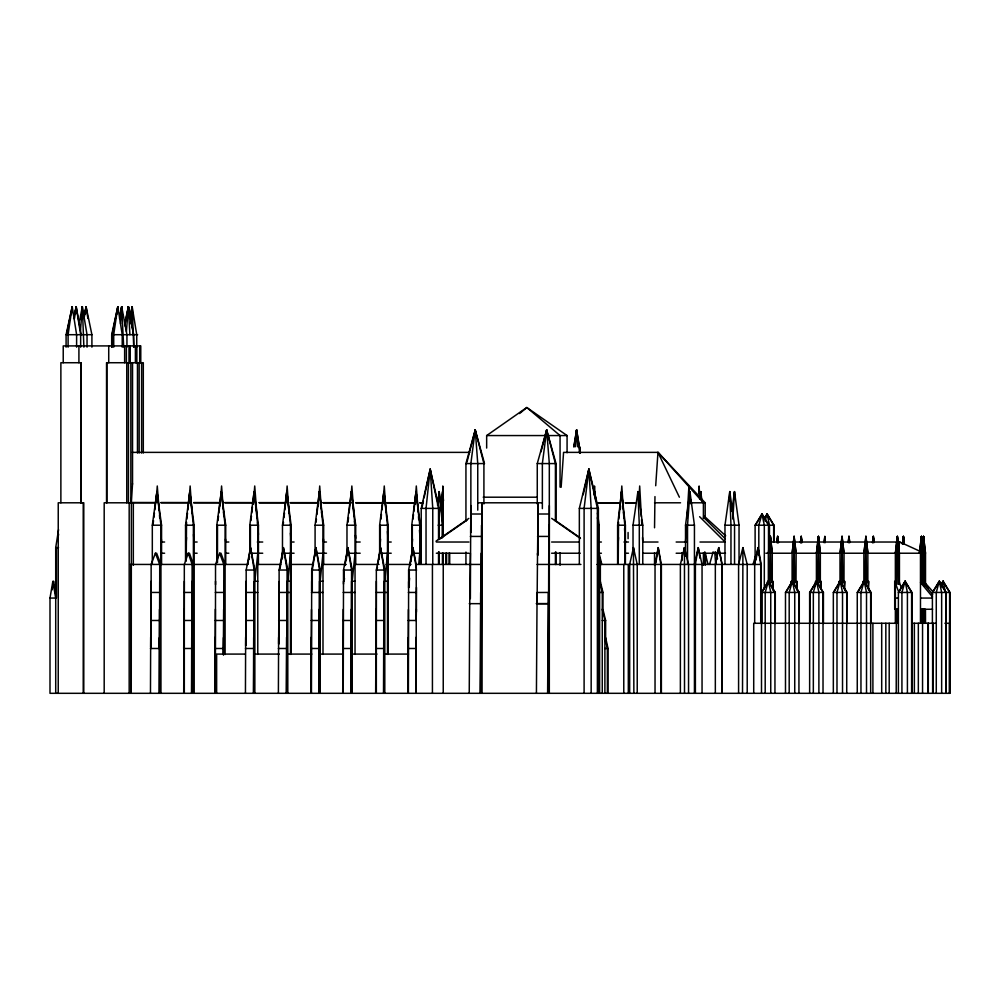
<?xml version="1.0" encoding="UTF-8"?>
<svg xmlns="http://www.w3.org/2000/svg" width="1000" height="1000" viewBox="0 0 1000 1000"><rect width="100%" height="100%" fill="white"/><g stroke="black" fill="none" stroke-linecap="round" stroke-linejoin="round"><path stroke-width="1.5" d="M684.45 552.212L684.463 547.625L688.55 564.438L688.55 693.312M442.475 537.537L442.788 485.988L443.088 534.55L443.125 525.212L439.188 491.6L437.55 505.35M150.863 609.263L150.688 647.087M159.1 648.35L159.262 637.762M183.863 637.275L183.7 648.487L191.713 648.487M192.1 581.25L191.925 693.312M191.713 637.513L191.537 693.312M215.35 693.312L215.525 581.25M215.35 609.263L215.188 693.312M215.012 693.312L215.188 637.275M223.812 581.263L223.65 654.562M223.425 637.638L223.25 654.675M376.337 581.312L376.163 693.312M128.287 311.35L128.375 306.688L133.663 334.7L133.663 347.175M150.463 693.312L150.688 637.275M159.713 581.613L159.488 693.312M159.488 609.4L159.262 693.312M184.312 581.287L184.088 693.312M184.088 609.263L183.7 693.312M191.925 609.462L191.713 693.312M223.65 609.275L223.425 654.675M246.175 581.25L245.95 645.263M245.662 637.275L245.438 693.312M254.188 581.575L253.962 693.312M253.675 637.4L253.45 693.312M279.113 581.55L278.9 643.713M278.387 693.312L278.612 637.375M287.075 581.25L286.85 693.312M286.575 637.275L286.35 693.312M311.45 693.312L311.675 581.3M319.513 581.25L319.288 693.312M343.225 609.388L343 693.312M351.287 609.263L351.062 693.312M375.938 693.312L376.163 609.263M384.175 581.25L383.95 693.312M383.95 609.462L383.738 693.312M383.738 637.275L383.512 693.312M408.387 693.312L408.612 581.575M408.162 693.312L408.387 609.587M416.5 587.463L416.4 612.062M416.175 620.15L416.4 609.263M633.35 552.212L633.45 547.625L637.225 564.438L637.225 693.312M151.137 581.25L150.863 646.812M245.95 609.263L245.662 645.688M253.962 609.587L253.675 693.312M278.612 643.713L278.9 609.263M286.85 609.388L286.575 693.312M311.175 693.312L311.45 609.513M310.887 693.312L311.175 637.337M319.288 609.263L319.012 693.312M319.012 637.275L318.738 693.312M343.225 693.312L343.5 581.25M342.713 693.312L343 637.275M351.562 581.337L351.287 693.312M351.062 637.362L350.788 693.312M375.662 693.312L375.938 637.312M407.887 693.312L408.162 637.587M415.9 693.312L416.175 637.275M470.7 532.712L470.9 505.6M470.363 598.6L470.7 525.212M481.512 525.237L481.175 693.312M537.875 525.212L537.537 555.062M549.338 505.662L549.087 693.312M549.087 525.3L548.75 693.312M729.438 500.763L729.762 491.6L724.975 525.212L724.975 564.125M637.737 496.175L637.925 491.6L642.775 525.212L642.775 564.125M770.05 544.062L770.35 536.425L772.375 553.225M777.45 542.537L777.688 536.425L778.425 542.537L777.688 536.425L776.938 542.537M793.925 541L794.112 536.425L796.137 553.225L796.025 582.8M818.125 544.062L818.425 536.425L820.45 553.225M903.075 544.062L903.375 536.425L904.3 544.062L903.375 536.425L902.463 544.062L903.375 536.425L903.812 544.062L903.375 536.425L902.938 544.062M537.087 603.25L537.537 553.225M548.75 553.413L548.3 693.312M841.85 541L842.05 536.425L844.038 553.225L843.988 582.8M848.787 541L848.975 536.425L849.712 542.537L848.975 536.425L848.238 542.537L848.962 536.425L849.237 541M865.662 542.537L865.913 536.425L867.962 553.225M873.05 542.537L873.3 536.425L874.038 542.537L873.312 536.425L872.562 542.537M897.038 544.062L897.35 536.425L899.4 553.225L899.4 582.8M921.125 544.062L921.425 536.425L923.438 553.225L923.388 584.362M923.125 545.588L923.5 536.425L925.512 553.225L925.512 584.362M481.175 553.237L480.662 693.312M576.25 437.6L576.613 429.963L580.425 452.887M700.475 496.175L700.688 491.6L701.062 499.237M470.363 553.225L469.8 598.6M469.237 693.312L469.8 592.55M480.662 592.45L480.05 693.312M638.763 502.8L639.688 485.988L641.375 516.55M777.337 542.537L777.688 536.425L778.037 542.537L777.688 536.425L776.975 542.537M698.675 493.638L699.112 485.988L699.8 498.212M848.625 542.537L848.975 536.425L849.237 542.537M872.95 542.537L873.3 536.425L873.65 542.537L873.312 536.425L872.6 542.537M922.55 553.225L923.5 536.425L925.462 553.225L765.863 553.225M547.625 693.312L548.3 592.45L537.087 592.5L536.425 693.312M588.663 472.2L588.837 469.188L598.387 508.4L598.387 693.312M685.525 542.025L686.525 525.588M686.988 518.088L688.938 485.988L689.6 496.688M732.85 519.1L734.488 491.6L739.038 525.212L739.038 564.125M131.25 693.312L131.363 502.5L132.537 483.725M618.225 542.025L618.513 537.537M620.35 508.913L620.55 505.863M620.938 499.75L621.812 485.988L623.288 508.913M430 472.2L430.2 469.188L439.2 508.4L439.2 539.487M654.538 527.788L654.963 496.6M655.7 485.737L657.962 452.375L679.375 497.2M120.512 323.812L121.7 306.688L126.938 334.7L126.938 347.175M561.138 487.262L563.575 452.375L658.05 452.375L705.188 502.8L705.188 518.413M186.213 542.025L186.525 537.537M188.962 502.8L190.138 485.988L192.062 513.5M285.938 502.8L287.125 485.988L289.088 513.5M318.312 505.863L318.525 502.8M318.85 498.212L319.713 485.988L321.325 508.913M380.312 542.025L380.525 539.038M383.088 502.8L384.263 485.988L386.1 511.975M412.312 542.025L412.525 539.038M415 504.325L416.312 485.988L418.175 511.975M594.062 492.1L594.5 485.988L595.25 496.688M790.987 584.312L791.2 581.263L791.2 584.312M220.1 505.863L220.45 501.275M220.675 498.212L221.575 485.988L223.275 508.913M350.938 498.212L351.85 485.988L354.113 516.55M130.887 323.812L132.175 306.688L136.738 334.7L136.738 347.175M155.988 502.8L157.275 485.988L159.15 510.438M475 433.013L475.225 429.963L465.938 463.575L465.938 521.013M80.512 330.037L82.325 306.688L87.037 334.7L87.037 347.175M253.312 504.325L253.55 501.275M253.9 496.688L254.725 485.988L257.175 518.088M546.325 434.538L546.675 429.963L556.038 463.575L556.038 521.013M838.938 584.325L839.163 581.275L839.163 584.325M844.125 588.837L844.712 581.25L844.712 590.413M862.862 584.362L863.088 581.325L863.088 584.362M868.05 588.837L868.637 581.25L868.637 590.413M126.4 331.587L128.375 306.688L133.55 334.7M575.288 446.775L576.613 429.963L580.163 452.887M815.15 585.837L815.525 581.25M820.487 588.837L821.125 581.263L821.125 588.9M409.288 581.25L409.562 578.138M411.062 561.075L411.75 553.312L419.762 553.225L418.775 564.1M767.288 584.438L767.562 581.413M772.387 588.837L773.05 581.25L773.05 590.413M796.425 588.85L797.087 581.25L797.087 590.413M281.913 559.125L282.475 553.225M379.075 559.138L379.5 554.712M81.888 311.112L82.325 306.688L83.9 347.175M121.125 312.587L121.7 306.688L122.137 311.112M438.275 500.763L439.175 491.6L442.45 525.212L442.45 537.663M441.413 503.825L442.6 491.6L442.975 494.65M618.525 522.163L618.225 564.125M618.825 519.1L621.512 491.6L625.4 525.212L625.4 564.125M314.8 556.2L315.087 553.25M131.738 311.112L132.175 306.688L133.825 347.175M344.175 581.225L344.462 578.275M346.238 560.6L346.975 553.225M249.2 559.125L249.5 556.175M186.537 522.163L186.213 561.013M186.863 519.1L187.512 512.987M187.838 509.938L189.8 491.6L194.062 525.212L194.062 693.312M380.962 519.1L381.45 514.513M381.938 509.938L383.875 491.6L388.1 525.212L388.1 654.4M117.013 314.062L117.812 306.688L122.225 334.7L122.225 347.175M316.087 522.163L316.425 519.1M316.913 514.513L319.375 491.6L323.663 525.212L323.663 564.125M71.413 314.062L72.213 306.688L76.612 334.7L76.612 347.175M75.388 314.062L76.188 306.688L81.263 334.7M250.925 520.625L251.438 516.05M251.762 512.987L252.438 506.875M252.775 503.825L254.1 491.6L258.438 525.212L258.438 564.125M283.15 525.212L283.488 522.163M283.988 517.575L284.475 512.987M284.812 509.938L286.8 491.6L291.112 525.212L291.112 654.4M348.038 522.163L348.537 517.575M349.025 512.987L351.35 491.6L355.712 525.212L355.712 564.125M412.987 519.1L413.488 514.513M413.825 511.463L416.025 491.6L420.325 525.212L420.325 564.125M218 520.625L218.512 516.05M218.863 512.987L221.275 491.6L225.725 525.212L225.725 564.125M792.212 553.225L794.1 536.425L796.025 553.225M816.525 553.225L818.425 536.425L820.337 553.225L820.337 582.8M919.513 553.225L921.425 536.425L923.388 553.225M922.45 545.588L923.487 536.425L923.988 545.588M840.125 553.225L842.038 536.425L843.988 553.225M863.988 553.225L865.9 536.425L867.85 553.225L867.85 582.8M895.425 553.225L897.35 536.425L899.287 553.225L899.287 584.362M617.612 564.125L617.612 525.212L621.512 491.6L624.837 525.212L624.837 564.125M152.988 525.212L153.525 520.625M153.887 517.575L154.425 512.987M154.787 509.938L156.95 491.6L152.312 525.212L152.312 564.125M440.412 509.938L442.6 491.6L443.512 500.763M919.4 553.225L921.425 536.425L922.038 547.112M922.4 545.588L923.487 536.425L924.175 585.913M597.388 693.312L597.388 508.4L588.862 469.188L584.1 508.4L584.1 693.312M185.538 561.013L185.538 525.212L189.788 491.6L193.388 525.212L193.388 693.312M387.488 581.25L384.8 581.25L387.488 553.225L379.637 553.237L379.637 525.212L383.875 491.6L387.488 525.212L387.488 654.4M257.775 581.25L254.85 581.25L257.775 553.263L249.812 553.225L249.812 525.212L254.1 491.6L257.775 525.212L257.775 654.4M282.475 557.9L282.475 525.212L286.8 491.6L290.487 525.212L290.487 654.4M315.087 554.788L315.087 525.212L319.375 491.6L322.987 525.212L322.987 654.4M411.75 554.788L411.75 525.212L416.025 491.6L419.762 525.212L419.762 564.125M346.975 554.788L346.975 525.212L351.35 491.6L355.037 525.212L355.037 654.4M685.525 556.35L685.525 525.212L689.95 491.6L694.438 525.212L694.438 564.125M216.812 562.575L216.812 525.212L221.275 491.6L225.1 525.212L225.1 654.5M731.85 511.463L734.488 491.6L734.95 499.237M699.613 499.237L700.688 491.6M633.025 553.225L633.025 525.212L637.913 491.6L639.3 525.212L639.3 564.125M66.087 347.175L66.087 334.7L72.2 306.688L68.1 334.7L68.1 347.175M74.463 318.488L76.188 306.688L80.65 334.7L80.65 347.175M111.688 347.175L111.688 334.7L117.8 306.688L113.713 334.7L113.713 347.175M127.062 315.538L128.363 306.688L129.162 314.062M655.888 562.913L658.213 547.625L661.375 564.438L661.375 693.312M84.938 314.062L86.088 306.688L91.912 334.7L91.912 347.175M574 446.775L576.613 429.963L577.087 436.075M55.712 693.312L55.712 547.625L58.562 529.7M58.1 537.163L58.575 534.175M376.95 570.037L377.438 567.05M377.912 564.062L380.562 547.625L384.8 570.037L384.8 693.312M756.025 559.85L757.987 547.625L761.275 564.438L761.275 623.438M247.862 564.062L250.525 547.625L254.85 570.037L254.85 693.312M280.038 568.55L283.438 547.625L287.8 570.037L287.8 693.312M410.012 565.562L412.925 547.625L416.1 564.062M344.913 565.562L347.863 547.625L352.238 570.037L352.238 693.312M573.8 446.775L576.613 429.963L577.5 446.775M50 598.062L52.862 581.25L55.712 598.062L50 598.062L50 693.312L950 693.312L950 592.45L943.1 581.25L940.788 584.987M52.112 589.888L52.613 587.013M53.1 584.125L53.587 581.25L56.438 598.062M84.288 317.013L86.075 306.688L87.863 318.488M119.562 318.488L121.688 306.688L123.688 347.175M715.612 564.438L718.75 547.625L722.175 564.438L722.175 693.312M124.775 325.85L128.363 306.688L129.9 334.7M376.337 693.312L376.337 570.037L380.562 547.625L384.175 570.037L384.175 693.312M311.675 591.062L311.675 570.037L315.912 547.625L320.188 570.037L320.188 693.312M79.75 319.962L82.312 306.688M279.113 643.662L279.113 570.037L283.438 547.625L287.075 570.037L287.075 693.312M408.612 587.788L408.612 570.037L412.925 547.625L416.375 568.55M246.175 645.212L246.175 570.037L250.512 547.625L254.188 570.037L254.188 693.312M343.5 584.087L343.5 570.037L347.863 547.625L351.562 570.037L351.562 693.312M119.95 315.538L121.688 306.688M130.425 315.538L132.175 306.688L129.688 318.488M117.8 306.688L112.137 334.7L112.137 347.175M66.825 333.225L72.2 306.688M74.688 314.062L76.188 306.688L73.6 318.488M83.975 317.013L86.075 306.688M767.825 584.05L768.413 581.25L775.288 592.45L775.288 623.488M791.8 584.05L792.387 581.25L799.275 592.45L799.275 623.488M815.938 584.05L816.525 581.25L823.425 592.45L823.425 623.488M422.15 506.9L423.438 500.863M424.087 497.85L430.2 469.188L438.537 508.4L438.537 539.487M938.688 584.05L939.287 581.25L932.4 592.45L932.4 623.488M124.875 322.912L128.363 306.688M583.212 494.825L588.825 469.188L589.788 476.725M421.213 564.338L421.213 508.4L430.188 469.188L430.887 475.213M579.338 564.338L579.338 508.4L588.825 469.188M684.45 547.625L680.375 564.438L680.375 693.312M466.975 462.113L475.213 429.963L470.863 463.575L470.863 531.875M898.487 547.4L899.85 542.025L920.212 551.362M540.975 451.887L546.663 429.963L555.413 463.575L555.413 521.013M537.263 503.938L537.263 463.575L546.663 429.963L547.087 433.013M709.562 564.438L713.15 551.825M768.9 543.888L768.9 525.212L762.025 514.012L758.812 525.212L758.812 554.788M871 623.488L871 592.45L864.163 581.25L860.962 592.45L860.962 693.312M911.95 693.312L911.95 592.45L905.125 581.25L901.925 592.45L901.925 693.312M847.062 623.488L847.062 592.45L840.212 581.25L836.988 592.45L836.988 693.312M941.475 586.85L943.075 581.25L949.613 592.45L949.613 693.312M765.075 521.013L767.1 514.012L764.038 518.987M753.05 564.438L755.475 556.038M193.388 564.438L189.462 553.225L188.238 553.225L184.312 564.438L184.312 693.312M225.1 564.438L220.963 553.225L219.662 553.225L215.525 564.438L215.525 584.625M160.95 564.438L156.625 553.225L155.4 553.225L151.137 564.312L151.137 646.762M755.512 525.212L762 514.012L768.512 525.212L768.512 553.225L770.35 536.425L772.262 553.225L772.262 582.8M857.663 592.45L864.137 581.25L857.262 592.45L857.262 693.312M898.612 592.45L905.1 581.25L911.612 592.45L911.612 693.312M785.875 592.45L792.375 581.25L798.938 592.45L798.938 693.312M833.675 592.45L840.188 581.25L846.725 592.45L846.725 693.312M940.9 584.987L943.075 581.25L943.9 584.05M764.188 518.987L767.1 514.012M932.688 592.45L939.287 581.25L936.275 592.45L936.275 693.312M898.388 693.312L898.388 592.45L905.1 581.25L905.9 584.05M833.337 693.312L833.337 592.45L840.188 581.25L841.012 584.05M755.113 564.125L755.113 525.212L762 514.012L762.825 516.812M761.5 693.312L761.5 592.45L768.4 581.25L774.95 592.45L774.95 693.312M785.487 693.312L785.487 592.45L792.375 581.25L793.213 584.05M809.638 693.312L809.638 592.45L816.513 581.25L823.025 592.45L823.025 693.312M519.562 413.55L526.862 407.55L567.075 435.562L567.075 452.75M486.662 448.062L486.662 435.562L526.7 407.55M436.037 541.15L468.862 518.4M439.237 539.375L467.013 520.138M316.413 553.25L322.987 553.225L320.188 581.237L322.987 581.25M66.087 334.7L91.912 334.7M111.688 334.7L123.287 334.7M123.688 334.7L137.637 334.7M486.662 435.562L567.075 435.562M132.15 452.375L469.775 452.375M465.938 463.575L484.538 463.575M537.263 463.575L556.038 463.575M483.2 497.2L536.888 497.2M154.738 502.8L104.188 502.8L104.188 693.312M160.963 502.8L189.025 502.8M193.7 502.8L220.188 502.8M224.862 502.8L252.913 502.8M259.15 502.8L285.637 502.8M290.312 502.8L318.363 502.8M323.038 502.8L351.087 502.8M355.763 502.8L383.812 502.8M386.925 502.8L414.975 502.8L386.925 502.713M478.175 502.8L542.163 502.8M597.238 502.8L620.462 502.8L597.238 502.738M654.538 502.8L680.525 502.8M691.2 502.8L705.188 502.8M421.213 508.4L439.2 508.4M579.338 508.4L598.387 508.4M470.7 514.012L481.788 514.012M537.875 514.012L549.425 514.012M152.312 525.212L161.562 525.212L161.562 564.125M185.538 525.212L194.062 525.212M216.812 525.212L225.725 525.212M249.812 525.212L258.438 525.212M282.475 525.212L291.112 525.212M315.087 525.212L323.663 525.212M346.975 525.212L355.712 525.212M379.637 525.212L388.1 525.212M411.75 525.212L420.325 525.212M438.113 525.212L443.125 525.212M599.062 556.038L599.062 525.212L598.387 525.212L597.562 517.575L598.062 522.163M617.612 525.212L625.4 525.212M633.025 525.212L642.775 525.212M685.525 525.212L694.438 525.212M724.975 525.212L739.038 525.212M755.113 525.212L768.9 525.212M774 525.212L767.125 514.012L769.463 525.212L774 525.212L774 542.337M470.363 536.425L481.512 536.425M537.537 536.425L549.087 536.425M164.613 542.025L161.562 542.025L161.337 539.038M194.062 542.025L197.125 542.025M228.812 542.025L225.725 542.025L225.5 539.038M257.288 542.025L262.725 542.025M294.075 542.025L291.112 542.025L290.475 533.062M326.488 542.025L323.663 542.025L323.45 539.038M355.712 542.025L360.175 542.025M388.1 542.025L391.213 542.025M436.325 542.025L468.963 542.025M551.6 542.025L579.3 542.025M598.45 542.025L601.4 542.025M623.962 542.025L628.475 542.025M658.025 542.025L642.775 542.025L642.525 537.537M676.15 542.025L686.888 542.025M699.987 542.025L724.975 542.025M768.825 542.025L899.85 542.025M55.712 547.625L58.537 547.625M161.562 553.225L164.613 553.225M194.062 553.225L197.125 553.225M225.725 553.225L228.812 553.225M258.438 553.225L262.725 553.225M291.112 553.225L294.075 553.225M323.663 553.225L326.488 553.225M355.712 553.225L360.175 553.225M388.1 553.225L391.213 553.225M436.325 553.225L468.963 553.225M551.6 553.225L580.237 553.225M601.4 553.225L598.45 553.225L601.2 564.438M625.4 553.225L628.475 553.225M642.775 553.225L658.025 553.225M676.15 553.225L683.962 553.225M699.987 553.225L725.487 553.225M130.588 564.438L247.95 564.438M256.875 564.438L280.712 564.438M289.575 564.438L313.475 564.438M322.275 564.438L346.238 564.438M354.988 564.438L379.012 564.438M386.125 564.438L411.037 564.438M481.175 564.438L416.225 564.438L416.225 693.312M537.087 564.438L548.75 564.438M549.938 564.438L580.9 564.438M597.025 564.438L761.275 564.438M246.175 570.037L254.85 570.037M279.113 570.037L287.8 570.037M311.675 570.037L320.188 570.037M343.5 570.037L352.238 570.037M376.337 570.037L384.8 570.037M408.612 570.037L416.625 570.037M290.487 581.25L287.8 581.25L290.487 553.25L283.812 553.237M355.037 581.25L352.238 581.25L355.037 553.3L348.325 553.237M150.863 592.45L159.713 592.45M184.088 592.45L192.1 592.45M215.35 592.45L223.812 592.45M245.95 592.45L254.188 592.45M254.85 592.45L257.775 592.45M278.9 592.45L287.075 592.45M287.8 592.45L290.487 592.45M311.45 592.45L322.987 592.45M343.225 592.45L355.037 592.45M376.163 592.45L384.175 592.45M384.8 592.45L387.488 592.45M408.387 592.45L416.4 592.45M599.625 592.45L602.987 592.45L602.987 612.7M761.5 592.45L775.288 592.45M785.487 592.45L799.275 592.45M809.638 592.45L823.425 592.45M833.337 592.45L847.062 592.45M857.262 592.45L871 592.45M898.388 592.45L911.95 592.45M932.4 592.45L950 592.45M894.7 598.062L897.8 598.062M921.062 598.062L931.925 598.062M469.237 603.663L480.662 603.663M548.3 603.663L536.425 603.663L547.625 603.663M897.8 609.263L894.7 609.263L894.7 581.25L898.838 592.413M921.062 609.263L932.6 609.263M150.688 620.475L159.488 620.475M183.863 620.475L191.925 620.475M215.188 620.475L223.65 620.475M245.662 620.475L253.962 620.475M278.612 620.475L286.85 620.475M311.175 620.475L319.288 620.475M343 620.475L351.287 620.475M375.938 620.475L383.95 620.475M408.162 620.475L416.175 620.475M602.263 620.475L605.625 620.475L605.625 642.275M898.388 623.275L753.713 623.275L753.713 693.312M911.95 623.275L936.275 623.275M944.9 623.275L949.438 623.275L949.438 693.312M150.463 648.487L159.262 648.487M215.012 648.487L223.425 648.487M245.438 648.487L253.675 648.487M278.387 648.487L286.575 648.487M310.887 648.487L319.012 648.487M342.713 648.487L351.062 648.487M375.662 648.487L383.738 648.487M407.887 648.487L415.9 648.487M604.888 648.487L608.025 648.487L608.025 693.312M245.1 654.087L216.637 654.087L216.637 693.312M254.075 654.087L279.237 654.087M286.837 654.087L311.825 654.087M319.587 654.087L343 654.087M350.8 654.087L377.013 654.087M385.112 654.087L408.512 654.087M131.363 502.5L154.738 502.525M160.963 502.525L189.025 502.55M193.7 502.55L220.188 502.575M224.862 502.575L252.913 502.6M259.15 502.612L285.637 502.625M290.312 502.638L318.363 502.663M323.038 502.663L351.087 502.688M355.763 502.688L383.812 502.713M554.963 520.212L579.938 537.663M551.688 518.375L580.45 538.462M526.85 407.55L560.062 435.562L560.062 487.113M704.175 516.125L725.688 535.812M703.475 517.238L725.288 538.787M699.625 516.712L724.975 541.9M658.05 452.375L703.4 502.8L703.4 518.413M933.587 592.463L923.725 581.287L923.725 585.862M926.075 585.712L928.05 587.95M922.638 582.45L932.613 594.425M920.512 582.463L932.475 596.862M866.513 693.312L866.513 592.45L864.15 581.25L870.662 592.45L870.662 693.312M597.688 558.837L600.35 564.438L600.35 583.075M597.675 560.163L599.625 564.275L599.625 693.312M155.4 553.225L159.713 564.438L159.713 693.312M898.95 581.287L901.575 588.275M219.662 553.225L223.812 564.438L223.812 654.525M188.238 553.225L192.1 564.275L192.1 693.312M767.925 516.812L767.113 514.012L773.662 525.212L773.662 542.337M940.1 584.05L939.3 581.25L946.137 592.45L946.137 693.312M864.163 581.25L864.95 584.05M817.337 584.05L816.538 581.25L810.025 592.45L810.025 623.488M715.562 551.825L717.55 558.837M769.212 584.05L768.413 581.25L761.9 592.45L761.9 623.488M484.125 462.113L475.25 429.963L477.75 463.575L477.75 510.15M704.788 551.825L708.05 564.438M599.062 553.225L601.812 564.438M600.35 581.562L602.987 592.45M599.625 581.25L602.263 592.125L602.263 693.312M602.987 609.6L605.625 620.475M602.263 609.263L604.888 620.163L604.888 693.312M604.888 637.275L607.362 648.35L607.362 693.312M605.625 637.625L608.025 648.487M943.088 581.25L945.113 591.05M840.212 581.25L842.525 592.45L842.525 693.312M905.113 581.25L907.412 592.45L907.412 693.312M762.013 514.012L764.312 525.212L764.312 589.025M700.025 558.325L698.238 547.625L694.438 564.438L694.438 693.312M729.775 491.6L734.55 525.212L734.55 564.125M700.7 491.6L702 500.763M161.562 525.212L156.962 491.6L160.95 525.212L160.95 693.312M475.838 434.538L475.238 429.963L483.913 463.575L483.913 503.938M595.938 500.763L594.763 491.6L595.75 500.763M597.5 512.987L599.062 525.212M801.963 542.537L801.225 536.425L800.487 542.537L801.225 536.425L801.925 542.537M122.438 314.062L122.725 317.013M714.725 552.212L715.725 564.438M257.525 522.612L258.438 534.625M159.5 515.025L159.725 518.088M354.45 521.163L354.675 524.275M355.487 535.163L355.712 538.275M223.5 511.975L223.837 516.55M690.3 496.175L689.975 491.6L687.537 525.212L687.537 564.125M690.512 499.237L690.837 503.825M418.5 516.55L418.713 519.612M419.462 530.075L420.325 542.025M387.475 531.438L388.1 540.3M321.55 511.975L321.875 516.55M193.538 534.5L194.062 541.95M623.475 511.975L623.875 518.088M624.538 528.575L625.4 542.025M588.85 469.188L591.163 508.4L591.163 693.312M801.575 542.537L801.225 536.425L800.875 542.537L801.225 536.425L801.475 542.537M770.962 547.112L770.35 536.425L768.337 553.225L768.337 582.8M897.938 547.112L897.35 536.425L895.362 553.225L895.362 623.275M866.25 542.537L865.913 536.425L863.875 553.225L863.875 582.8M866.5 547.112L866.675 550.175M842.3 541L842.05 536.425L840.013 553.225L840.013 582.8M842.475 544.062L842.812 550.175M825.175 542.537L824.837 536.425L824.1 542.537L824.837 536.425L825.075 542.537M819 547.112L818.425 536.425L816.413 553.225L816.413 582.8M794.362 541L794.112 536.425L792.1 553.225L792.1 582.8M794.525 544.062L794.85 550.175M641.538 519.612L641.787 524.1M729.762 491.6L730.962 525.212L730.962 564.125M742.975 550.688L742.9 547.625L738.587 564.438L738.587 693.312M684.463 547.625L684.513 693.312M945.85 693.312L945.85 592.45L939.312 581.25L941.65 592.45L941.65 693.312M933.025 623.275L933.025 693.312M932.625 623.275L932.625 693.312M928.312 623.275L928.312 693.312M928.088 623.275L928.088 693.312M925.462 609.263L925.512 623.275M924.388 553.225L924.388 582.8M924.388 609.263L924.388 623.275M924.175 609.263L924.275 623.275M923.388 609.263L923.438 623.275M922.55 623.275L922.55 693.312M922.262 553.225L922.262 584.362M922.262 609.263L922.262 623.275M922.1 584.362L921.438 536.425L920.475 553.225L920.475 623.275M922.1 609.263L922.1 623.275M918.337 623.275L918.337 693.312M914.362 623.275L914.362 693.312M898 584.362L897.35 536.425L896.375 553.225L896.375 584.362M898 609.263L898 623.275M896.375 609.263L896.213 693.312M889.2 623.275L889.2 693.312M885.837 623.275L885.837 693.312M881.7 623.275L881.7 693.312M872.9 623.275L872.9 693.312M866.562 582.8L865.913 536.425L864.938 582.8M842.75 582.8L842.05 536.425L841.125 582.8M819.112 582.8L818.425 536.425L817.487 582.8M818.888 693.312L818.888 592.45L816.538 581.25L813.337 592.45L813.337 693.312M794.788 582.8L794.112 536.425L793.162 582.8M794.737 693.312L794.737 592.45L792.4 581.25L789.188 592.45L789.188 693.312M771.025 582.8L770.35 536.425L769.4 582.8M770.75 693.312L770.75 592.45L768.413 581.25L765.2 592.45L765.2 693.312M769.463 525.212L769.463 542.337M760.725 623.438L760.725 564.438L758 547.625L754.675 564.438L754.675 623.438M747.212 693.312L747.212 564.438L742.913 547.625L742.513 693.312M721.888 693.312L721.888 564.438L718.763 547.625L715.337 564.438L715.337 693.312M705.475 553.225L705.475 564.125M705.188 552.775L705.188 565.262M703.4 552.775L703.4 565.262M702.05 693.312L702.05 564.438L698.238 547.625L695.387 564.438L695.387 693.312M682.05 552.775L682.05 560.575M660.812 693.312L660.812 564.438L658.225 547.625L655.037 564.438L655.037 693.312M654.538 552.775L654.538 565.262M633.862 693.312L633.462 547.625L629.663 564.438L629.663 693.312M628.312 564.438L628.312 693.312M628.088 532.475L628.088 538.713M623.775 564.438L623.775 693.312M560.062 552.725L560.062 565.262M556.038 552.062L556.038 564.475M555.413 552.062L555.413 564.475M549.312 693.312L549.312 463.575L546.688 429.963L542.362 463.575L542.362 508.6M538.212 554.55L538.212 502.8L537.875 555.062M481.788 693.312L481.788 503.013L481.512 693.312M465.938 552.062L465.938 564.475M449.688 553.225L449.688 564.125M449.062 553.225L449.062 564.125M446.6 553.225L446.6 564.125M445.925 553.225L445.925 564.125M443.125 553.225L443.125 564.125M443.237 564.438L443.237 693.312M442.45 553.225L442.45 564.125M439.2 551.912L439.2 564.338M438.537 551.912L438.537 564.338M432.762 564.338L432.762 508.4L430.213 469.188L426.037 508.4L426.037 564.338M432.425 564.438L432.425 693.312M412.312 525.212L412.312 554.788M409.288 570.037L409.288 587.2M380.312 525.212L380.312 553.225M344.175 570.037L344.175 580.962M319.513 693.312L319.513 570.037L315.925 547.625L312.288 570.037L312.288 591.05M250.425 525.212L250.425 553.225M217.488 525.212L217.488 562.575M143.3 453L143.3 362.725L106.538 362.725L106.538 502.8M141.613 362.725L141.613 453M140.775 362.725L140.775 345.913L63.225 345.913L63.225 362.725M139.713 345.913L139.713 362.725M139.15 362.725L139.15 453M137.463 362.725L137.463 453M136.85 345.913L136.85 362.725M135.4 345.913L135.4 362.725M133.325 502.8L133.325 565.262M132.537 362.725L132.537 484.125M130.85 362.725L130.85 502.8M130.738 564.438L130.738 693.312M130.238 345.913L130.238 362.725M129.175 502.8L129.175 693.312M129 345.913L129 362.725M128.45 362.725L128.45 502.8M126.762 362.725L126.762 502.8M126.375 345.913L126.375 362.725M124.637 345.913L124.637 362.725M108.725 345.913L108.725 362.725M106.875 362.725L106.875 502.8M83.787 693.312L83.787 502.8L58.238 502.8L58.238 693.312M83.225 502.8L83.225 693.312M81.1 502.8L81.1 362.725L60.875 362.725L60.875 502.8M80.763 362.725L80.763 502.8M78.913 345.913L78.913 362.725M56.438 547.625L56.438 597.225M579.562 446.775L579.538 452.825L579.562 446.775M422.775 502.8L419.65 502.8L422.775 502.75M635.95 502.8L625.112 502.8L635.95 502.775M594.725 496.175L594.138 491.6L594.637 496.175"/></g></svg>
